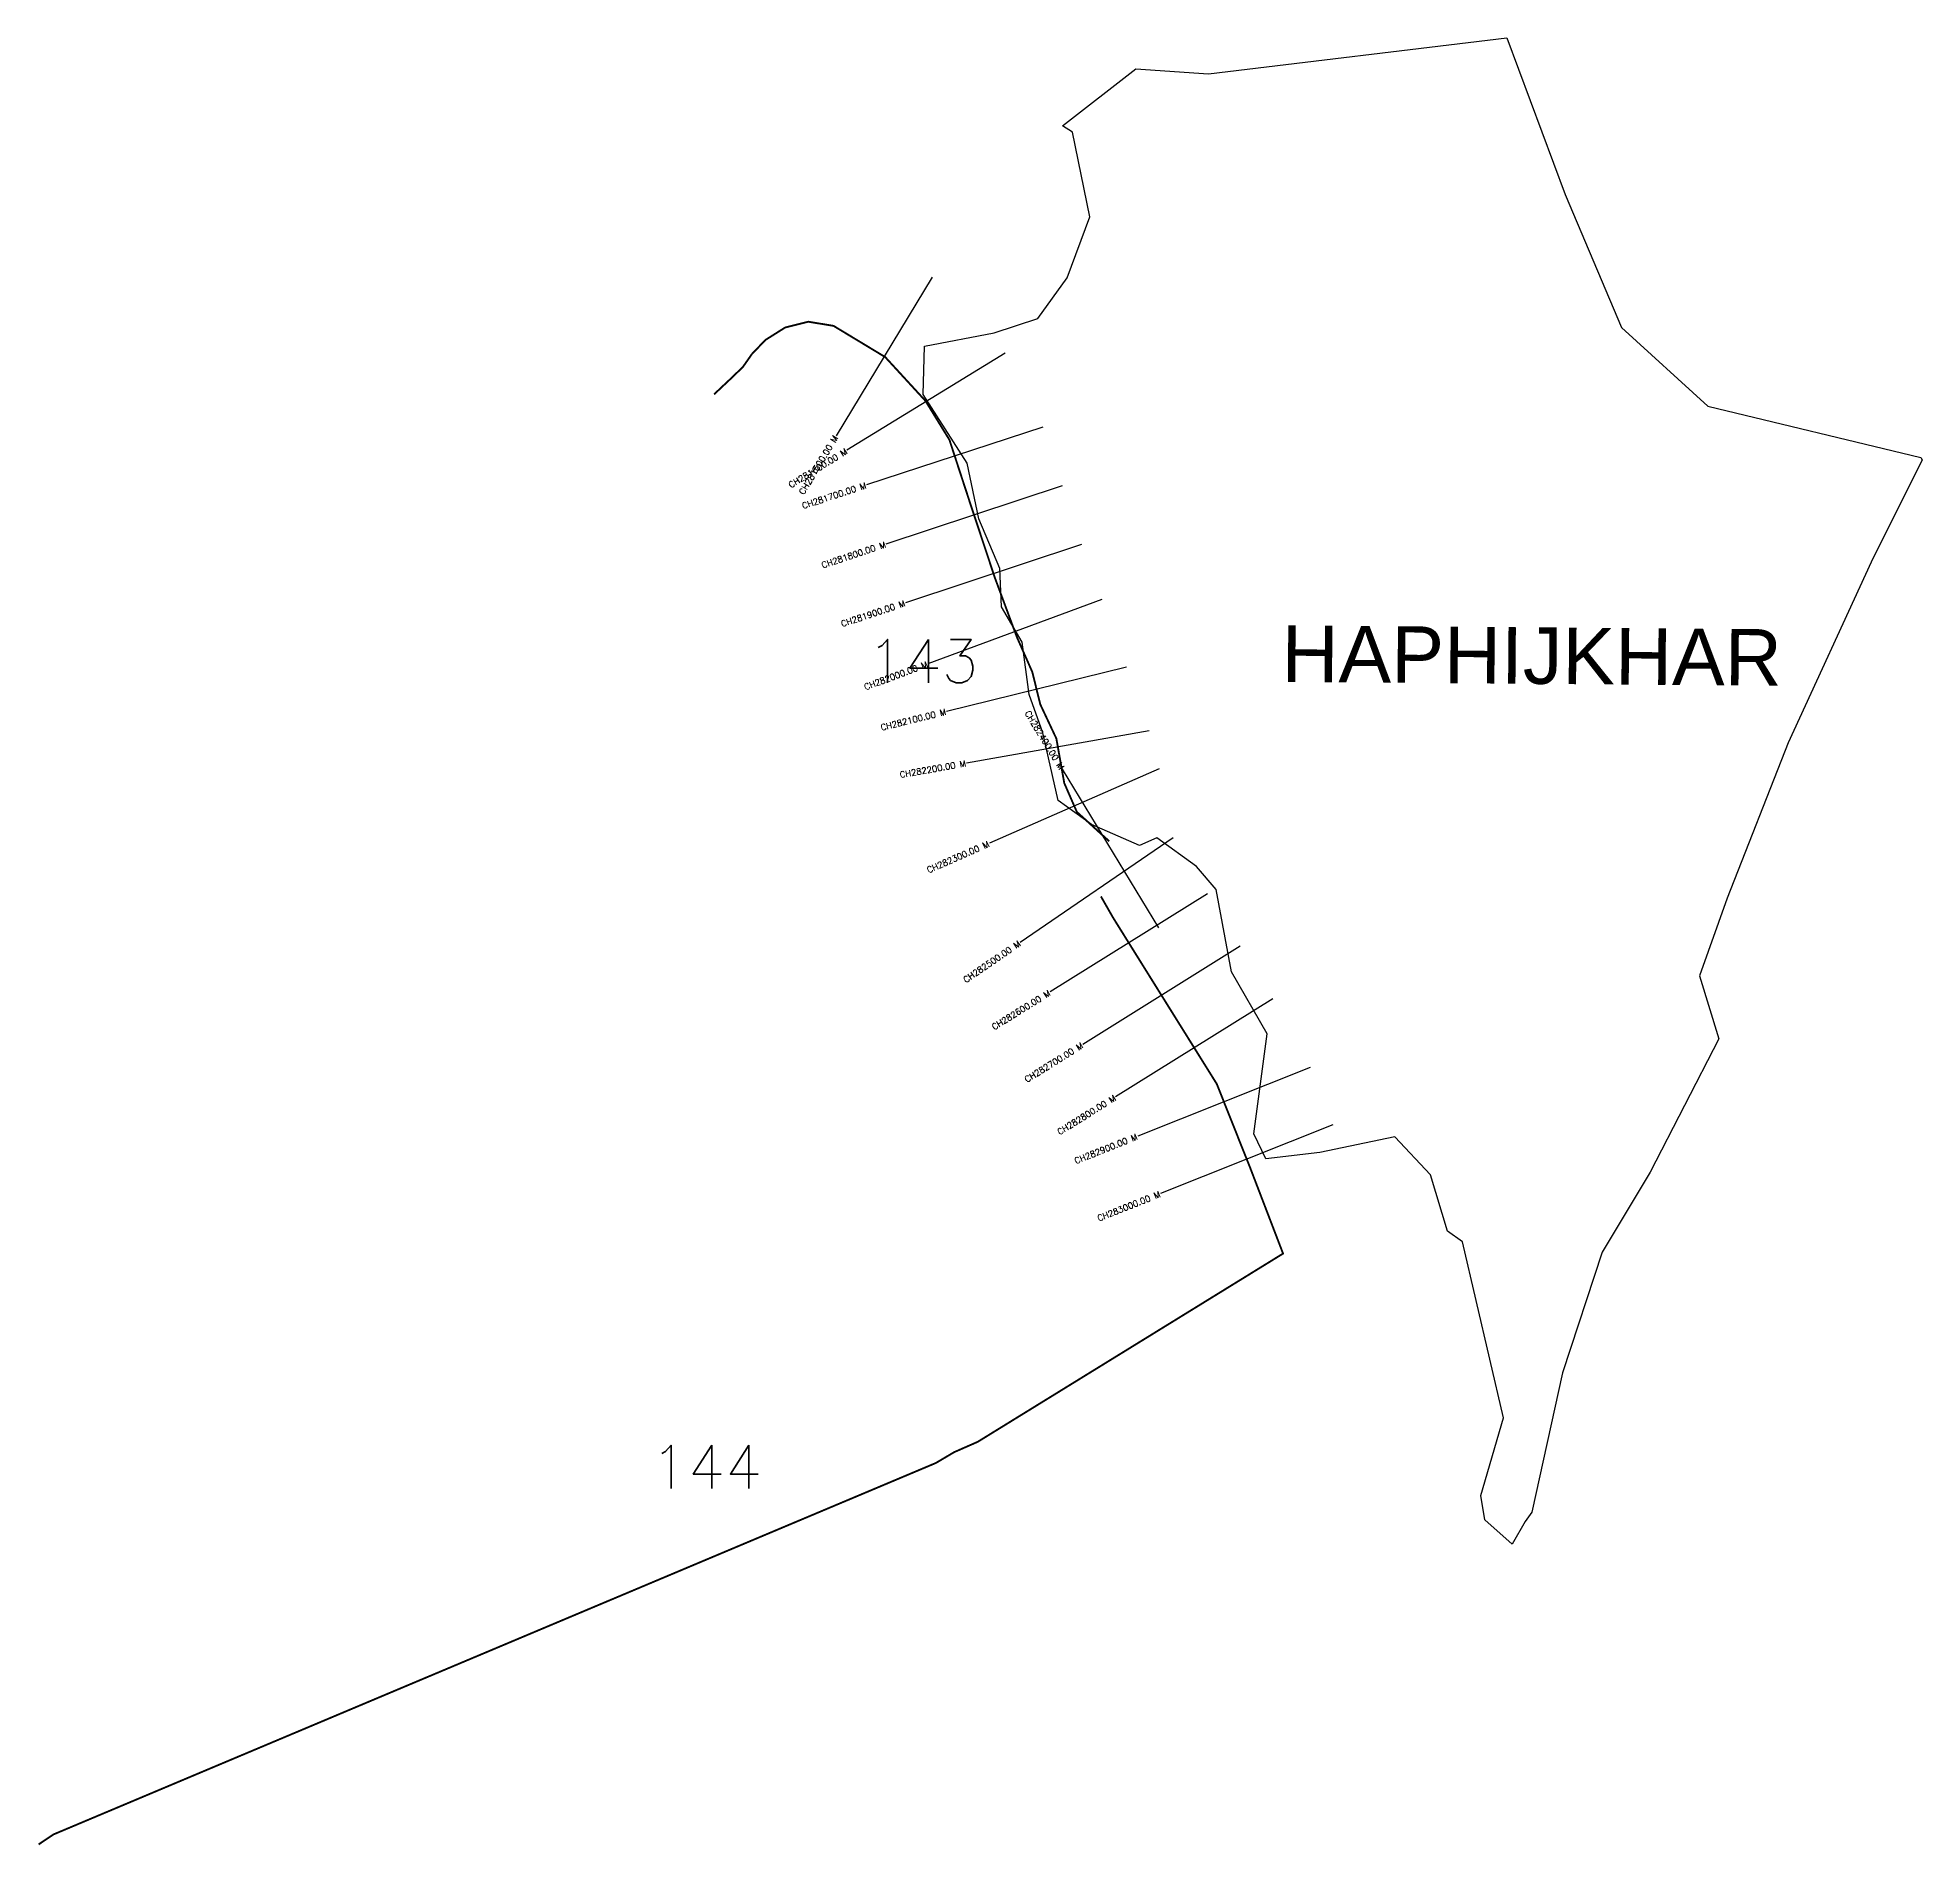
# Model space of a CAD drawing. Header units: metres. Extents: x 285250 to 288298, y 2022131 to 2025054.
import ezdxf
from ezdxf.enums import TextEntityAlignment as Align

# ---------------------------------------------------------------- set-up
doc = ezdxf.new("R2010")
doc.units = ezdxf.units.M
for name, color, linetype in [('CS', 134, 'Continuous'), ('CSMark', 6, 'Continuous'), ('NATURALLY PROTECTED', 3, 'Continuous'), ('village', 3, 'Continuous'), ('VILLAGE NAME', 250, 'Continuous')]:
    doc.layers.add(name, color=color, linetype=linetype)
doc.styles.get("Standard").update_dxf_attribs({"font": 'simplex.shx'})

msp = doc.modelspace()

# ---------------------------------------------------------------- linework, layer by layer
at = {"color": 6, "flags": 128}
msp.add_lwpolyline([(287026.1, 2025003.6), (287143.3, 2024995.6)], dxfattribs=at)
at = {"layer": 'CS'}
for p, q in [((286696.5, 2024667.1), (286541.4, 2024410.3)), ((286814.6, 2024543.8), (286558.9, 2024386.9)), ((286875.8, 2024424.1), (286590.6, 2024330.8)), ((286906.7, 2024329.6), (286622, 2024235.2)), ((286938.2, 2024234.7), (286653.5, 2024140.2)), ((286971, 2024145.8), (286689.7, 2024041.5)), ((287011.2, 2024036.2), (286719.8, 2023964.5)), ((287047.6, 2023933.2), (286752.2, 2023880.9)), ((287064, 2023871.6), (286789.2, 2023751.2)), ((287063.3, 2023614.8), (286907.2, 2023870.9)), ((287086.4, 2023760.3), (286838.8, 2023590.9)), ((287142, 2023669.6), (286887.3, 2023510.9)), ((287194.8, 2023584.7), (286940.2, 2023426.1)), ((287247.7, 2023499.9), (286993.1, 2023341.2)), ((287307.7, 2023388.7), (287029, 2023277.7)), ((287344.7, 2023295.8), (287066, 2023184.8))]:
    msp.add_line(p, q, dxfattribs=at)
at = {"layer": 'NATURALLY PROTECTED', "const_width": 3, "flags": 128}
for points in [[(286344, 2024477.3), (286368.7, 2024500.5), (286390.5, 2024521.4), (286405.1, 2024542.3), (286427.1, 2024565.3), (286459, 2024585.4), (286496.3, 2024594.8), (286537.2, 2024588.1), (286620.8, 2024537.6), (286685.9, 2024466.7), (286724.6, 2024403.8), (286758.1, 2024301.3), (286798.1, 2024180.7), (286833.7, 2024084.7), (286858.6, 2024028.4), (286871.5, 2023976), (286897.5, 2023920.7), (286910.3, 2023848.6), (286930.7, 2023801.9), (286951.8, 2023782.9), (286967, 2023769), (286983.1, 2023754.5)], [(286969.6, 2023665.3), (286989.1, 2023631.2), (287083.6, 2023479.6), (287156.9, 2023362.1), (287211, 2023226.2), (287264.1, 2023087.7), (286770.4, 2022783.3), (286732.4, 2022766.6), (286702.6, 2022749), (285276.1, 2022148.4), (285251.9, 2022132.2)]]:
    msp.add_lwpolyline(points, dxfattribs=at)
at = {"layer": 'village', "color": 6}
for points in [[(287143.3, 2024995.6, 0), (287626, 2025054.1, 0), (287720.5, 2024800.5, 0), (287811.5, 2024585.7, 0), (287951.2, 2024458.3, 0), (288295.6, 2024375.2, 0), (288297.7, 2024371.3, 0)], [(288297.7, 2024371.3, 0), (288214.8, 2024205.8, 0), (288081, 2023913.9, 0), (287982.1, 2023662.4, 0), (287937.6, 2023536.7, 0), (287968.7, 2023434.9, 0), (287857.9, 2023219.4, 0), (287780.1, 2023090.2, 0), (287715.9, 2022895.1, 0), (287666.3, 2022669.7, 0), (287655.6, 2022654.2, 0), (287634.5, 2022617.8, 0), (287590.4, 2022657, 0), (287583.8, 2022696.3, 0), (287620.6, 2022822.1, 0), (287554.4, 2023106.9, 0), (287530.1, 2023123.8, 0), (287502.7, 2023215, 0), (287444.7, 2023276.5, 0), (287323.5, 2023251.3, 0), (287236.2, 2023241.1, 0), (287217, 2023281.2, 0), (287238.2, 2023443.3, 0), (287180.7, 2023543.6, 0), (287156, 2023676.6, 0), (287124.2, 2023713.6, 0), (287060.2, 2023760.1, 0), (287031.9, 2023747.5, 0), (286954.6, 2023781.5, 0), (286900.3, 2023820.7, 0), (286875.9, 2023929.9, 0), (286853.3, 2023992.1, 0), (286842.4, 2024076.3, 0), (286809, 2024133.5, 0), (286806.1, 2024195.8, 0), (286772.4, 2024276, 0), (286753.3, 2024366.2, 0), (286682.3, 2024477.3, 0), (286684.5, 2024555.3, 0), (286796.7, 2024576.9, 0), (286867.7, 2024599.9, 0), (286915.2, 2024665.8, 0), (286951.4, 2024764.3, 0), (286923.4, 2024901.1, 0), (286907.3, 2024911.4, 0), (287026.1, 2025003.6, 0)]]:
    msp.add_polyline3d(points, dxfattribs=at)

# ---------------------------------------------------------------- texts
at = {"char_height": 70, "attachment_point": 1}
for s, insert in [('143', (286591.6, 2024081)), ('144', (286241.5, 2022777.7))]:
    msp.add_mtext_dynamic_manual_height_columns(s, width=95.172, gutter_width=1, heights=[0], dxfattribs=dict(at, insert=insert))
at = {"layer": 'CSMark'}
for s, rotation, p in [('CH281600.00 M', 31.5528, (286558.1, 2024386.3)), ('CH281500.00 M', 58.872, (286540.9, 2024409.5)), ('CH281700.00 M', 18.1213, (286589.7, 2024330.4)), ('CH281800.00 M', 18.3558, (286621.1, 2024234.8)), ('CH281900.00 M', 18.3558, (286652.5, 2024139.9)), ('CH282000.00 M', 20.3317, (286688.8, 2024041.2)), ('CH282100.00 M', 13.8275, (286718.9, 2023964.2)), ('CH282400.00 M', 301.3615, (286906.7, 2023871.8)), ('CH282200.00 M', 10.0422, (286751.2, 2023880.8)), ('CH282300.00 M', 23.6437, (286788.2, 2023750.8)), ('CH282500.00 M', 34.3755, (286838, 2023590.4)), ('CH282600.00 M', 31.9313, (286886.5, 2023510.4)), ('CH282700.00 M', 31.9313, (286939.4, 2023425.5)), ('CH282800.00 M', 31.9313, (286992.3, 2023340.7)), ('CH282900.00 M', 21.7175, (287028.1, 2023277.3)), ('CH283000.00 M', 21.7175, (287065.1, 2023184.4))]:
    msp.add_text(s, height=10, rotation=rotation, dxfattribs=at).set_placement(p, align=Align.MIDDLE_RIGHT)
at = {"layer": 'VILLAGE NAME', "insert": (287262.1, 2024103.8), "char_height": 91.425, "attachment_point": 1, "rotation": 359.5442}
msp.add_mtext_dynamic_manual_height_columns('{\\fArial|b0|i0|c0|p34;HAPHIJKHAR}', width=661.323, gutter_width=457.1, heights=[0], dxfattribs=at)

doc.saveas('drawing.dxf')
